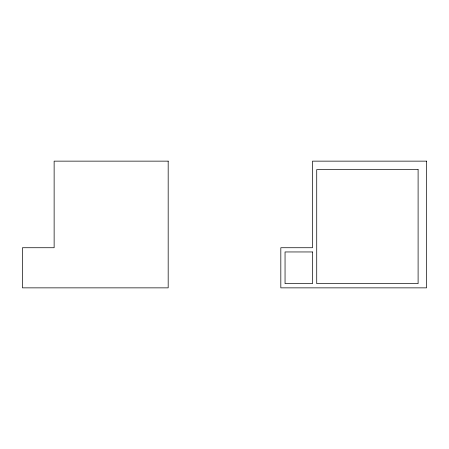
<?xml version="1.0" encoding="UTF-8"?>
<svg xmlns="http://www.w3.org/2000/svg" width="449" height="449" viewBox="0 0 449 449"><rect width="100%" height="100%" fill="white"/><g stroke="black" fill="none" stroke-linecap="round" stroke-linejoin="round"><path stroke-width="0.67" d="M168.179 161.14L54.133 161.14L54.133 247.73L22.45 247.73L22.45 287.86L168.179 287.86L168.179 161.14M426.55 161.14L312.504 161.14L312.504 247.73L280.821 247.73L280.821 287.86L426.55 287.86L426.55 161.14M418.103 169.587L316.725 169.587L316.725 283.633L418.103 283.633L418.103 169.587M312.504 251.956L285.048 251.956L285.048 283.633L312.504 283.633L312.504 251.956"/></g></svg>
